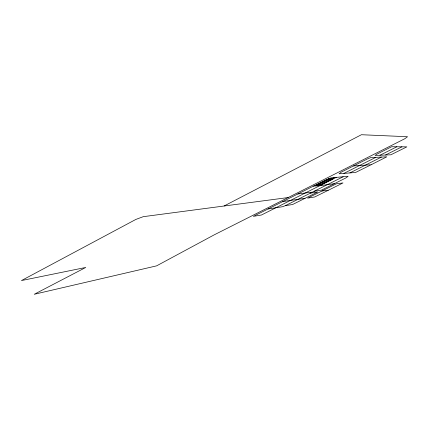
<?xml version="1.0" encoding="UTF-8"?>
<svg xmlns="http://www.w3.org/2000/svg" width="429" height="429" viewBox="0 0 429 429"><rect width="100%" height="100%" fill="white"/><g stroke="black" fill="none" stroke-linecap="round" stroke-linejoin="round"><path stroke-width="0.64" d="M310.371 193.147L343.146 176.759M224.174 205.947L361.416 134.722L407.55 136.728L404.74 138.771L214.264 234.819L156.617 265.851L34.245 294.278L85.757 267.449L21.45 280.571L135.875 219.423L143.275 216.672L288.175 197.549M371.133 164.741L386.802 156.821L370.838 157.572L367.835 158.735L341.345 172.072L339.087 173.788L355.593 172.463L371.133 164.741L353.544 165.926M316.709 185.349L319.128 184.132L318.141 184.239M328.871 179.236L326.137 180.212M324.437 182.55L319.508 185.028L321.493 184.813M329.397 180.062L334.384 177.552M319.927 185.001L323.294 183.692M331.998 178.936L330.25 179.815L331.193 179.724M379.965 155.239L396.836 146.777L406.858 146.863L390.857 154.794L375.08 155.443L376.576 154.333L391.682 146.729L396.836 146.777M375.809 157.341L343.854 173.402M336.304 177.381L261.465 215.004L253.383 216.355L326.008 179.794L330.99 177.863L348.123 176.308L345.972 177.89L321.46 190.122L314.146 191.264M349.871 172.919L381.44 157.073M385.51 155.014L401.898 146.82M285.339 205.647L310.36 193.152L317.739 191.977L292.557 204.536L285.339 205.647L282.647 206.703L268.093 208.95M328.523 190.16L342.996 182.936L336.427 183.778L307.631 198.128L314.725 196.97L328.523 190.16L321.911 191.012M305.057 198.3L282.77 201.56M334.422 183.655L319.734 185.698L313.433 186.122M311.695 192.192L297.865 193.962M316.205 185.194L317.02 185.103L328.989 179.081L328.196 179.156M321.97 183.794L323.943 183.585M326.405 182.352L323.884 182.609L328.85 180.116L331.338 179.874M322.179 182.186L322.983 182.105M331.885 178.807L333.816 178.63M327.906 179.327L332.936 178.85M328.593 178.979L315.717 185.457L320.897 184.894L333.617 178.507L328.593 178.979"/></g></svg>
